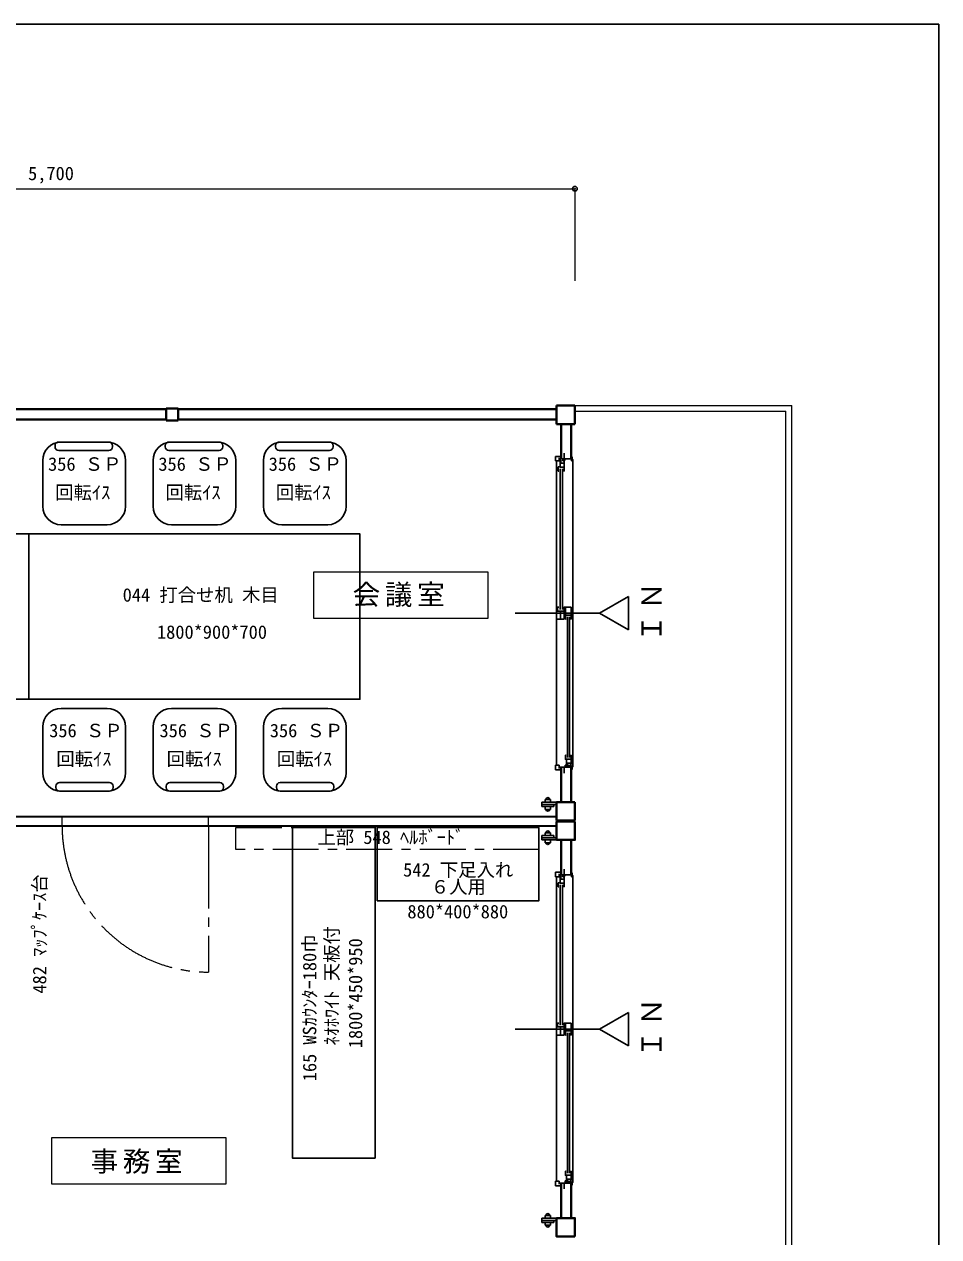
# Model space of a CAD drawing. Units: millimetres at full size, sheet at 1:50; details may follow other scales. Extents: x -9796 to 9869, y -7043 to 6939.
# Drawn here: x 4891 to 9866, y 342 to 6939 of the extents above; entities that cross this region are included whole.
import ezdxf
from ezdxf.enums import TextEntityAlignment as Align

# ---------------------------------------------------------------- set-up
doc = ezdxf.new("R2010")
doc.units = ezdxf.units.MM
doc.header["$LTSCALE"] = 50
doc.header["$PDMODE"] = 32
doc.header["$PDSIZE"] = 25
doc.linetypes.add('CHAIN1', pattern=[8, 5, -1, 1, -1])
doc.linetypes.add('CHAIN2', pattern=[12, 9, -1, 1, -1])
for name, color, linetype, lineweight in [('0-0', 7, 'Continuous', 25), ('0-1', 7, 'Continuous', 25), ('0-2', 7, 'Continuous', 25), ('0-3', 7, 'Continuous', 25), ('0-A', 7, 'Continuous', 25)]:
    doc.layers.add(name, color=color, linetype=linetype, lineweight=lineweight)
doc.styles.add('ＭＳ ゴシック', font='')
doc.styles.get('ＭＳ ゴシック').set_extended_font_data('MS Gothic')

msp = doc.modelspace()

# ---------------------------------------------------------------- linework, layer by layer
at = {"layer": '0-0'}
msp.add_lwpolyline([(-9796.21, 6939.35), (9865.95, 6939.35), (9865.95, -7043.08)], dxfattribs=at)
at = {"layer": '0-1', "color": 2, "lineweight": 40}
for p, q in [((5663.88, 4844.12), (4409.88, 4844.12)), ((5728.88, 4849.12), (5663.88, 4849.12)), ((5663.88, 4849.12), (5663.88, 4784.12)), ((5728.88, 4784.12), (5728.88, 4849.12)), ((7786.88, 4844.12), (5728.88, 4844.12)), ((7786.88, 4864.12), (7886.88, 4864.12)), ((7786.88, 4764.12), (7786.88, 4864.12)), ((7886.88, 4864.12), (7886.88, 4764.12)), ((5663.88, 4789.12), (4409.88, 4789.12)), ((5663.88, 4784.12), (5728.88, 4784.12)), ((7786.88, 4789.12), (5728.88, 4789.12)), ((7886.88, 4764.12), (7786.88, 4764.12)), ((7786.88, 2706.12), (7786.88, 2606.12)), ((7886.88, 2706.12), (7786.88, 2706.12)), ((7886.88, 2606.12), (7886.88, 2706.12)), ((7786.88, 2606.12), (7886.88, 2606.12)), ((7811.88, 2501.12), (7811.88, 2311.12)), ((7866.88, 2501.12), (7866.88, 2311.12)), ((7811.88, 633.12), (7811.88, 443.12)), ((7866.88, 633.12), (7866.88, 443.12))]:
    msp.add_line(p, q, dxfattribs=at)
at = {"layer": '0-1', "color": 4, "lineweight": 18}
for p, q in [((7886.88, 4864.12), (9066.88, 4864.12)), ((7886.88, 4834.12), (9034.88, 4834.12)), ((9034.88, -2274.38), (9034.88, 4834.12)), ((9066.88, -2274.38), (9066.88, 4864.12))]:
    msp.add_line(p, q, dxfattribs=at)
at = {"layer": '0-1'}
for p, q in [((7786.88, 2706.12), (7706.88, 2706.12)), ((7706.88, 2682.12), (7706.88, 2706.12)), ((7725.38, 2706.12), (7725.38, 2721.12)), ((7753.38, 2721.12), (7725.38, 2721.12)), ((7753.38, 2706.12), (7753.38, 2721.12)), ((7786.88, 2694.12), (7706.88, 2694.12)), ((7771.88, 2682.12), (7706.88, 2682.12)), ((7725.38, 2667.12), (7725.38, 2682.12)), ((7753.38, 2667.12), (7725.38, 2667.12)), ((7753.38, 2667.12), (7753.38, 2682.12)), ((7771.88, 2682.12), (7771.88, 2694.12)), ((7706.88, 2525.12), (7706.88, 2501.12)), ((7771.88, 2525.12), (7706.88, 2525.12)), ((7786.88, 2513.12), (7706.88, 2513.12)), ((7753.38, 2540.12), (7725.38, 2540.12)), ((7725.38, 2540.12), (7725.38, 2525.12)), ((7753.38, 2540.12), (7753.38, 2525.12)), ((7771.88, 2525.12), (7771.88, 2513.12)), ((7786.88, 2501.12), (7706.88, 2501.12)), ((7725.38, 2501.12), (7725.38, 2486.12)), ((7753.38, 2486.12), (7725.38, 2486.12)), ((7753.38, 2501.12), (7753.38, 2486.12)), ((7781.88, 2325.12), (7781.88, 2300.12)), ((7781.88, 2325.12), (7811.88, 2325.12)), ((7801.63, 2317.12), (7801.63, 2300.12)), ((7871.63, 2311.12), (7801.63, 2311.12)), ((7820.38, 2303.12), (7820.38, 2311.12)), ((7828.63, 2317.12), (7825.63, 2317.12)), ((7828.63, 2342.12), (7828.63, 2311.12)), ((7831.78, 2311.12), (7831.78, 2303.12)), ((7874.63, 2307.62), (7871.13, 2311.12)), ((7871.63, 2322.42), (7871.63, 2311.12)), ((7786.63, 2300.12), (7781.88, 2300.12)), ((7786.63, 644.12), (7786.63, 2300.12)), ((7801.63, 2300.12), (7786.63, 2300.12)), ((7796.38, 2267.62), (7796.38, 2245.12)), ((7806.38, 2267.62), (7796.38, 2267.62)), ((7799.58, 2245.12), (7796.38, 2245.12)), ((7798.48, 2245.12), (7799.88, 2245.12)), ((7806.38, 2305.12), (7806.38, 2266.67)), ((7810.58, 2305.12), (7806.38, 2305.12)), ((7827.88, 2287.87), (7806.38, 2287.87)), ((7827.88, 2266.67), (7806.38, 2266.67)), ((7806.88, 1492.62), (7806.88, 2257.12)), ((7810.58, 2305.12), (7810.58, 2287.87)), ((7818.88, 1492.62), (7818.88, 2257.12)), ((7820.38, 2303.12), (7819.88, 2298.12)), ((7824.88, 2308.12), (7824.88, 2306.12)), ((7827.88, 2308.12), (7824.88, 2308.12)), ((7824.88, 2303.12), (7824.88, 2301.12)), ((7827.88, 2301.12), (7824.88, 2301.12)), ((7825.88, 2245.12), (7827.88, 2245.12)), ((7827.88, 2245.12), (7827.88, 2308.12)), ((7874.63, 636.62), (7874.63, 2307.62)), ((8021.3, 1472.12), (7561.29, 1472.12)), ((7786.38, 1504.62), (7786.38, 1439.62)), ((7799.88, 1504.62), (7786.38, 1504.62)), ((7792.68, 1504.62), (7792.68, 1483.62)), ((7827.88, 1483.62), (7792.68, 1483.62)), ((7808.13, 1439.62), (7808.13, 1483.62)), ((7827.88, 1504.62), (7825.88, 1504.62)), ((7827.88, 1504.62), (7827.88, 1439.62)), ((7827.88, 1488.32), (7833.48, 1488.32)), ((7829.88, 1504.62), (7866.88, 1504.62)), ((7829.88, 1491.62), (7829.88, 1504.62)), ((7861.58, 1504.62), (7830.38, 1504.62)), ((7833.48, 1496.62), (7833.48, 1488.32)), ((7835.38, 1504.62), (7835.38, 1439.62)), ((7835.38, 1461.42), (7866.88, 1461.42)), ((7845.88, 687.12), (7845.88, 1451.62)), ((7857.88, 687.12), (7857.88, 1451.62)), ((7866.88, 1439.62), (7866.88, 1504.62)), ((7827.88, 1439.62), (7786.38, 1439.62)), ((7838.58, 1439.62), (7835.38, 1439.62)), ((7837.48, 1439.62), (7838.88, 1439.62)), ((7866.88, 1439.62), (7864.88, 1439.62)), ((7838.58, 699.12), (7835.38, 699.12)), ((7836.38, 676.62), (7841.38, 676.62)), ((7837.48, 699.12), (7838.88, 699.12)), ((7841.38, 639.12), (7841.38, 677.57)), ((7866.88, 677.57), (7841.38, 677.57)), ((7841.38, 654.12), (7841.38, 676.62)), ((7866.88, 699.12), (7864.88, 699.12)), ((7866.88, 699.12), (7866.88, 654.11)), ((7781.88, 619.12), (7781.88, 644.12)), ((7786.63, 644.12), (7781.88, 644.12)), ((7781.88, 619.12), (7811.88, 619.12)), ((7801.63, 644.12), (7786.63, 644.12)), ((7801.63, 627.12), (7801.63, 644.12)), ((7828.63, 627.12), (7825.63, 627.12)), ((7828.63, 602.12), (7828.63, 633.12)), ((7833.88, 633.12), (7833.88, 645.62)), ((7837.88, 645.62), (7833.88, 645.62)), ((7837.88, 633.12), (7837.88, 645.62)), ((7866.88, 655.82), (7841.38, 655.82)), ((7845.58, 639.12), (7841.38, 639.12)), ((7845.58, 639.12), (7845.58, 655.82)), ((7854.88, 646.12), (7855.38, 641.13)), ((7855.38, 641.1), (7855.38, 633.12)), ((7859.88, 641.12), (7859.88, 643.12)), ((7862.88, 643.12), (7859.88, 643.12)), ((7859.88, 636.12), (7859.88, 638.12)), ((7862.88, 636.12), (7859.88, 636.12)), ((7862.88, 643.18), (7866.88, 654.11)), ((7862.88, 643.18), (7862.88, 636.12)), ((7867.38, 643.12), (7865.88, 643.12)), ((7867.38, 633.12), (7867.38, 643.12)), ((7874.63, 636.62), (7871.13, 633.12)), ((7706.88, 419.12), (7706.88, 443.12)), ((7786.88, 443.12), (7706.88, 443.12)), ((7786.88, 431.12), (7706.88, 431.12)), ((7771.88, 419.12), (7706.88, 419.12)), ((7753.38, 458.12), (7725.38, 458.12)), ((7725.38, 443.12), (7725.38, 458.12)), ((7725.38, 404.12), (7725.38, 419.12)), ((7753.38, 404.12), (7725.38, 404.12)), ((7753.38, 443.12), (7753.38, 458.12)), ((7753.38, 404.12), (7753.38, 419.12)), ((7771.88, 419.12), (7771.88, 431.12))]:
    msp.add_line(p, q, dxfattribs=at)
at = {"layer": '0-1', "color": 4, "lineweight": 18}
msp.add_lwpolyline([(2186.88, 6044.12), (7886.88, 6044.12), (7886.88, 5544.12)], dxfattribs=at)
at = {"layer": '0-1', "color": 2, "lineweight": 40}
for points in [[(7886.88, 2601.12), (7886.88, 2501.12), (7786.88, 2501.12), (7786.88, 2601.12)], [(7886.88, 343.12), (7886.88, 443.12), (7786.88, 443.12), (7786.88, 343.12)]]:
    msp.add_lwpolyline(points, close=True, dxfattribs=at)
at = {"layer": '0-1'}
for points in [[(7867.38, 2311.12), (7867.38, 2301.12), (7865.88, 2301.12)], [(7840.88, 676.62), (7835.38, 676.62), (7835.38, 699.12)], [(7871.63, 621.82), (7871.63, 633.12), (7801.63, 633.12)]]:
    msp.add_lwpolyline(points, dxfattribs=at)
for centre, radius, start, end in [((7739.38, 2721.12), 10, 0, 180), ((7739.38, 2667.12), 10, 180, 0), ((7739.38, 2540.12), 10, 359.99998, 179.99998), ((7739.38, 2486.12), 10, 180, 0), ((7855.08, 641.1), 0.3, 0, 5.71059), ((7739.38, 458.12), 10, 0, 180), ((7739.38, 404.12), 10, 180, 0)]:
    msp.add_arc(centre, radius, start, end, dxfattribs=at)
at = {"layer": '0-1', "color": 4}
msp.add_point((7886.88, 6044.12), dxfattribs=at)
at = {"layer": '0-2', "color": 2, "lineweight": 40}
for p, q in [((7811.88, 4764.12), (7811.88, 4574.12)), ((7866.88, 4764.12), (7866.88, 4574.12)), ((7811.88, 2896.12), (7811.88, 2706.12)), ((7866.88, 2896.12), (7866.88, 2706.12))]:
    msp.add_line(p, q, dxfattribs=at)
at = {"layer": '0-2'}
for p, q in [((7781.88, 4588.12), (7781.88, 4563.12)), ((7781.88, 4588.12), (7811.88, 4588.12)), ((7786.63, 4563.12), (7781.88, 4563.12)), ((7786.63, 2907.12), (7786.63, 4563.12)), ((7801.63, 4563.12), (7786.63, 4563.12)), ((7801.63, 4580.12), (7801.63, 4563.12)), ((7871.63, 4574.12), (7801.63, 4574.12)), ((7806.38, 4568.12), (7806.38, 4529.67)), ((7810.58, 4568.12), (7806.38, 4568.12)), ((7810.58, 4568.12), (7810.58, 4550.87)), ((7820.38, 4566.12), (7819.88, 4561.12)), ((7820.38, 4566.12), (7820.38, 4574.12)), ((7824.88, 4571.12), (7824.88, 4569.12)), ((7827.88, 4571.12), (7824.88, 4571.12)), ((7824.88, 4566.12), (7824.88, 4564.12)), ((7827.88, 4564.12), (7824.88, 4564.12)), ((7828.63, 4580.12), (7825.63, 4580.12)), ((7827.88, 4508.12), (7827.88, 4571.12)), ((7828.63, 4605.12), (7828.63, 4574.12)), ((7831.78, 4574.12), (7831.78, 4566.12)), ((7874.63, 4570.62), (7871.13, 4574.12)), ((7871.63, 4585.42), (7871.63, 4574.12)), ((7874.63, 2899.62), (7874.63, 4570.62)), ((7796.38, 4530.62), (7796.38, 4508.12)), ((7806.38, 4530.62), (7796.38, 4530.62)), ((7799.58, 4508.12), (7796.38, 4508.12)), ((7798.48, 4508.12), (7799.88, 4508.12)), ((7827.88, 4550.87), (7806.38, 4550.87)), ((7827.88, 4529.67), (7806.38, 4529.67)), ((7806.88, 3755.62), (7806.88, 4520.12)), ((7818.88, 3755.62), (7818.88, 4520.12)), ((7825.88, 4508.12), (7827.88, 4508.12)), ((7786.38, 3767.62), (7786.38, 3702.62)), ((7799.88, 3767.62), (7786.38, 3767.62)), ((7792.68, 3767.62), (7792.68, 3746.62)), ((7827.88, 3767.62), (7825.88, 3767.62)), ((7827.88, 3767.62), (7827.88, 3702.62)), ((7829.88, 3767.62), (7866.88, 3767.62)), ((7829.88, 3754.62), (7829.88, 3767.62)), ((7861.58, 3767.62), (7830.38, 3767.62)), ((7835.38, 3767.62), (7835.38, 3702.62)), ((7866.88, 3702.62), (7866.88, 3767.62)), ((8021.3, 3735.12), (7561.29, 3735.12)), ((7827.88, 3702.62), (7786.38, 3702.62)), ((7827.88, 3746.62), (7792.68, 3746.62)), ((7808.13, 3702.62), (7808.13, 3746.62)), ((7827.88, 3751.32), (7833.48, 3751.32)), ((7833.48, 3759.62), (7833.48, 3751.32)), ((7835.38, 3724.42), (7866.88, 3724.42)), ((7838.58, 3702.62), (7835.38, 3702.62)), ((7837.48, 3702.62), (7838.88, 3702.62)), ((7845.88, 2950.12), (7845.88, 3714.62)), ((7857.88, 2950.12), (7857.88, 3714.62)), ((7866.88, 3702.62), (7864.88, 3702.62)), ((7781.88, 2882.12), (7781.88, 2907.12)), ((7786.63, 2907.12), (7781.88, 2907.12)), ((7801.63, 2907.12), (7786.63, 2907.12)), ((7801.63, 2890.12), (7801.63, 2907.12)), ((7833.88, 2896.12), (7833.88, 2908.62)), ((7837.88, 2908.62), (7833.88, 2908.62)), ((7838.58, 2962.12), (7835.38, 2962.12)), ((7836.38, 2939.62), (7841.38, 2939.62)), ((7837.48, 2962.12), (7838.88, 2962.12)), ((7837.88, 2896.12), (7837.88, 2908.62)), ((7841.38, 2902.12), (7841.38, 2940.57)), ((7866.88, 2940.57), (7841.38, 2940.57)), ((7841.38, 2917.12), (7841.38, 2939.62)), ((7866.88, 2918.82), (7841.38, 2918.82)), ((7845.58, 2902.12), (7845.58, 2918.82)), ((7854.88, 2909.12), (7855.38, 2904.13)), ((7855.38, 2904.11), (7855.38, 2896.12)), ((7859.88, 2904.12), (7859.88, 2906.12)), ((7862.88, 2906.12), (7859.88, 2906.12)), ((7862.88, 2906.18), (7866.88, 2917.11)), ((7862.88, 2906.18), (7862.88, 2899.12)), ((7866.88, 2962.12), (7864.88, 2962.12)), ((7867.38, 2906.12), (7865.88, 2906.12)), ((7866.88, 2962.12), (7866.88, 2917.11)), ((7867.38, 2896.12), (7867.38, 2906.12)), ((7781.88, 2882.12), (7811.88, 2882.12)), ((7828.63, 2890.12), (7825.63, 2890.12)), ((7828.63, 2865.12), (7828.63, 2896.12)), ((7845.58, 2902.12), (7841.38, 2902.12)), ((7859.88, 2899.12), (7859.88, 2901.12)), ((7862.88, 2899.12), (7859.88, 2899.12)), ((7874.63, 2899.62), (7871.13, 2896.12))]:
    msp.add_line(p, q, dxfattribs=at)
at = {"layer": '0-2', "color": 3, "lineweight": 35}
for p, q in [((2286.88, 2628.62), (7786.88, 2628.62)), ((2286.88, 2578.62), (7786.88, 2578.62))]:
    msp.add_line(p, q, dxfattribs=at)
at = {"layer": '0-2', "color": 4, "lineweight": 18}
for p, q in [((5096.88, 2578.62), (5096.88, 2628.62)), ((5893.54, 2578.62), (5893.54, 2628.62))]:
    msp.add_line(p, q, dxfattribs=at)
at = {"layer": '0-2', "color": 4, "linetype": 'CHAIN2', "lineweight": 18}
msp.add_line((5893.54, 2578.62), (5893.54, 1781.95), dxfattribs=at)
at = {"layer": '0-2'}
for points in [[(7867.38, 4574.12), (7867.38, 4564.12), (7865.88, 4564.12)], [(7840.88, 2939.62), (7835.38, 2939.62), (7835.38, 2962.12)], [(7871.63, 2884.82), (7871.63, 2896.12), (7801.63, 2896.12)]]:
    msp.add_lwpolyline(points, dxfattribs=at)
msp.add_arc((7855.08, 2904.11), 0.3, 0, 5.71059, dxfattribs=at)
at = {"layer": '0-2', "color": 4, "linetype": 'CHAIN2', "lineweight": 18}
msp.add_arc((5893.54, 2578.62), 796.67, 180, 270, dxfattribs=at)
at = {"layer": '0-3'}
for p, q in [((5058.5, 4639.67), (5058.5, 4646.24)), ((5350.77, 4666.24), (5078.5, 4666.24)), ((5350.77, 4619.67), (5078.5, 4619.67)), ((5370.77, 4646.24), (5370.77, 4639.67)), ((5658.5, 4639.67), (5658.5, 4646.24)), ((5950.77, 4666.24), (5678.5, 4666.24)), ((5950.77, 4619.67), (5678.5, 4619.67)), ((5970.77, 4646.24), (5970.77, 4639.67)), ((6258.5, 4639.67), (6258.5, 4646.24)), ((6550.77, 4666.24), (6278.5, 4666.24)), ((6550.77, 4619.67), (6278.5, 4619.67)), ((6570.77, 4646.24), (6570.77, 4639.67)), ((4991.74, 4316.24), (4991.74, 4566.24)), ((5441.74, 4566.24), (5441.74, 4316.24)), ((5591.74, 4316.24), (5591.74, 4566.24)), ((6041.74, 4566.24), (6041.74, 4316.24)), ((6191.74, 4316.24), (6191.74, 4566.24)), ((6641.74, 4566.24), (6641.74, 4316.24)), ((5341.74, 4216.24), (5091.74, 4216.24)), ((5941.74, 4216.24), (5691.74, 4216.24)), ((6541.74, 4216.24), (6291.74, 4216.24)), ((5091.74, 3216.24), (5341.74, 3216.24)), ((5691.74, 3216.24), (5941.74, 3216.24)), ((6291.74, 3216.24), (6541.74, 3216.24)), ((4991.74, 2866.24), (4991.74, 3116.24)), ((5441.74, 3116.24), (5441.74, 2866.24)), ((5591.74, 2866.24), (5591.74, 3116.24)), ((6041.74, 3116.24), (6041.74, 2866.24)), ((6191.74, 2866.24), (6191.74, 3116.24)), ((6641.74, 3116.24), (6641.74, 2866.24)), ((5062.71, 2786.24), (5062.71, 2792.81)), ((5082.71, 2812.8), (5354.99, 2812.8)), ((5374.99, 2792.81), (5374.99, 2786.24)), ((5662.71, 2786.24), (5662.71, 2792.81)), ((5682.71, 2812.8), (5954.99, 2812.8)), ((5974.99, 2792.81), (5974.99, 2786.24)), ((6262.71, 2786.24), (6262.71, 2792.81)), ((6282.71, 2812.8), (6554.99, 2812.8)), ((6574.99, 2792.81), (6574.99, 2786.24)), ((5082.71, 2766.24), (5354.99, 2766.24)), ((5682.71, 2766.24), (5954.99, 2766.24)), ((6282.71, 2766.24), (6554.99, 2766.24))]:
    msp.add_line(p, q, dxfattribs=at)
at = {"layer": '0-3', "color": 4, "linetype": 'CHAIN1', "lineweight": 18}
for q in [(7692.51, 2568.87), (6042.51, 2448.87)]:
    msp.add_line((7692.51, 2448.87), q, dxfattribs=at)
at = {"layer": '0-3'}
for points in [[(3116.74, 3266.24), (3116.74, 4166.24), (4916.74, 4166.24), (4916.74, 3266.24)], [(4916.74, 3266.24), (4916.74, 4166.24), (6716.74, 4166.24), (6716.74, 3266.24)], [(6800.87, 768.8), (6350.87, 768.8), (6350.87, 2568.8), (6800.87, 2568.8)], [(6810.26, 2168.87), (6810.26, 2568.87), (7690.26, 2568.87), (7690.26, 2168.87)]]:
    msp.add_lwpolyline(points, close=True, dxfattribs=at)
at = {"layer": '0-3', "color": 4, "linetype": 'CHAIN1', "lineweight": 18}
msp.add_lwpolyline([(6042.51, 2448.87), (6042.51, 2568.87), (7692.51, 2568.87)], dxfattribs=at)
at = {"layer": '0-3'}
for centre, radius, start, end in [((5091.74, 4566.24), 100, 90, 180), ((5078.5, 4646.24), 20, 90, 180), ((5078.5, 4639.67), 20, 180, 270), ((5341.74, 4566.24), 100, 0, 90), ((5350.77, 4646.24), 20, 0, 90), ((5350.77, 4639.67), 20, 270, 0), ((5691.74, 4566.24), 100, 90, 180), ((5678.5, 4646.24), 20, 90, 180), ((5678.5, 4639.67), 20, 180, 270), ((5941.74, 4566.24), 100, 0, 90), ((5950.77, 4646.24), 20, 0, 90), ((5950.77, 4639.67), 20, 270, 0), ((6291.74, 4566.24), 100, 90, 180), ((6278.5, 4646.24), 20, 90, 180), ((6278.5, 4639.67), 20, 180, 270), ((6541.74, 4566.24), 100, 0, 90), ((6550.77, 4646.24), 20, 0, 90), ((6550.77, 4639.67), 20, 270, 0), ((5091.74, 4316.24), 100, 180, 270), ((5341.74, 4316.24), 100, 270, 0), ((5691.74, 4316.24), 100, 180, 270), ((5941.74, 4316.24), 100, 270, 0), ((6291.74, 4316.24), 100, 180, 270), ((6541.74, 4316.24), 100, 270, 0), ((5091.74, 3116.24), 100, 90, 180), ((5341.74, 3116.24), 100, 0, 90), ((5691.74, 3116.24), 100, 90, 180), ((5941.74, 3116.24), 100, 0, 90), ((6291.74, 3116.24), 100, 90, 180), ((6541.74, 3116.24), 100, 0, 90), ((5091.74, 2866.24), 100, 180, 270), ((5341.74, 2866.24), 100, 270, 0), ((5691.74, 2866.24), 100, 180, 270), ((5941.74, 2866.24), 100, 270, 0), ((6291.74, 2866.24), 100, 180, 270), ((6541.74, 2866.24), 100, 270, 0), ((5082.71, 2792.81), 20, 90, 180), ((5082.71, 2786.24), 20, 180, 270), ((5354.99, 2792.81), 20, 0, 90), ((5354.99, 2786.24), 20, 270, 0), ((5682.71, 2792.81), 20, 90, 180), ((5682.71, 2786.24), 20, 180, 270), ((5954.99, 2792.81), 20, 0, 90), ((5954.99, 2786.24), 20, 270, 0), ((6282.71, 2792.81), 20, 90, 180), ((6282.71, 2786.24), 20, 180, 270), ((6554.99, 2792.81), 20, 0, 90), ((6554.99, 2786.24), 20, 270, 0)]:
    msp.add_arc(centre, radius, start, end, dxfattribs=at)
at = {"layer": '0-A'}
for p, q in [((8021.3, 3735.12), (8178.14, 3825.67)), ((8178.14, 3644.57), (8178.14, 3825.67)), ((8021.3, 3735.12), (8178.14, 3644.57)), ((8021.3, 1472.12), (8178.14, 1562.67)), ((8178.14, 1381.57), (8178.14, 1562.67)), ((8021.3, 1472.12), (8178.14, 1381.57))]:
    msp.add_line(p, q, dxfattribs=at)
at = {"layer": '0-A', "color": 4, "lineweight": 18}
for points in [[(6463.97, 3707.88), (7413.97, 3707.88), (7413.97, 3957.88), (6463.97, 3957.88)], [(5038.7, 630.33), (5988.7, 630.33), (5988.7, 880.33), (5038.7, 880.33)]]:
    msp.add_lwpolyline(points, close=True, dxfattribs=at)

# ---------------------------------------------------------------- texts
at = {"layer": '0-1', "color": 4, "style": 'ＭＳ ゴシック'}
msp.add_text('5,700', height=73.31, dxfattribs=at).set_placement((4911.88, 6069.12), align=Align.BOTTOM_LEFT)
at = {"layer": '0-3', "color": 4, "style": 'ＭＳ ゴシック'}
for s, p in [('356 ＳＰ', (5020.64, 4487.66)), ('356 ＳＰ', (5620.64, 4487.66)), ('356 ＳＰ', (6220.64, 4487.66)), ('回転ｲｽ', (5059.25, 4333.23)), ('回転ｲｽ', (5659.25, 4333.23)), ('回転ｲｽ', (6259.25, 4333.23)), ('044 打合せ机 木目', (5426.6, 3775.57)), ('1800*900*700', (5613.15, 3573.49)), ('356 ＳＰ', (5026.87, 3037.69)), ('356 ＳＰ', (5626.87, 3037.69)), ('356 ＳＰ', (6226.87, 3037.69)), ('回転ｲｽ', (5065.47, 2883.26)), ('回転ｲｽ', (5665.47, 2883.26)), ('回転ｲｽ', (6265.47, 2883.26)), ('上部 548 ﾍﾙﾎﾞｰﾄﾞ', (6485.78, 2457.09)), ('542 下足入れ', (6952.18, 2279.78)), ('６人用', (7102.5, 2187.27)), ('880*400*880', (6975.3, 2052.36))]:
    msp.add_text(s, height=73.31, dxfattribs=at).set_placement(p, align=Align.BOTTOM_LEFT)
for s, p in [('482 ﾏｯﾌﾟｹｰｽ台', (5032.93, 1664.91)), ('ﾈｵﾎﾜｲﾄ 天板付', (6622.08, 1382.29)), ('165 WSｶｳﾝﾀｰ180巾', (6501.93, 1188.2)), ('1800*450*950', (6751.48, 1367.64))]:
    msp.add_text(s, height=73.31, rotation=90, dxfattribs=at).set_placement(p, align=Align.BOTTOM_LEFT)
at = {"layer": '0-A', "char_height": 110, "attachment_point": 7, "style": 'ＭＳ ゴシック'}
for s, insert in [('\\T1.17;会議室', (6677.38, 3768.04)), ('\\T1.17;事務室', (5251.74, 684.56))]:
    msp.add_mtext(s, dxfattribs=dict(at, insert=insert))
at = {"layer": '0-A', "char_height": 110, "attachment_point": 7, "rotation": 90, "style": 'ＭＳ ゴシック'}
for insert in [(8358.46, 3577.5), (8358.46, 1314.5)]:
    msp.add_mtext('\\T1.17;ＩＮ', dxfattribs=dict(at, insert=insert))

doc.saveas('drawing.dxf')
